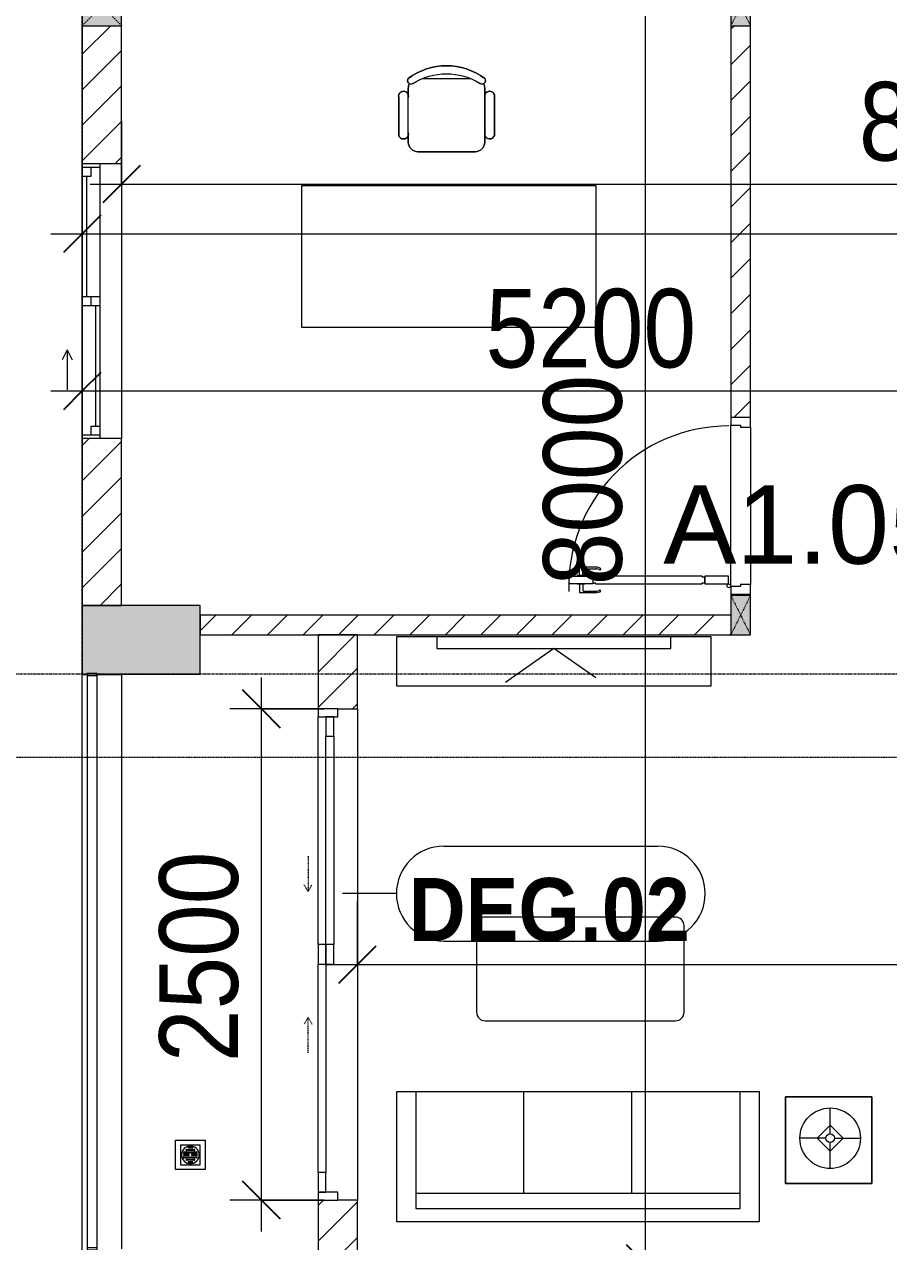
# Model space of a CAD drawing. Header units: millimetres. Extents: x 1591 to 239243, y -15958 to 82755.
# Drawn here: x 135357 to 139755, y 70149 to 76344 of the extents above; entities that cross this region are included whole.
import ezdxf

# ---------------------------------------------------------------- set-up
doc = ezdxf.new("R2010")
doc.units = ezdxf.units.MM
for name, pattern in [('Dash Dot 3_16_', [7.9375, 4.7625, -1.5875, 0, -1.5875]), ('Dash_2_', [6, 3, -3]), ('Grid Line', [22.225, 12.7, -3.175, 3.175, -3.175])]:
    doc.linetypes.add(name, pattern=pattern)
for name, color, linetype, lineweight in [('0-1', 250, 'Continuous', 5), ('A-ANNO-DIMS', 211, 'Continuous', 9), ('A-ANNO-DIMS-160', 211, 'Continuous', 9), ('A-AREA-IDEN', 2, 'Continuous', 9), ('A-DETL-GENF-1', 9, 'Continuous', 9), ('A-DOOR', 31, 'Continuous', 9), ('A-DOOR-1', 254, 'Continuous', 9), ('A-DOOR-2', 9, 'Continuous', 9), ('A-DOOR-FRAM', 31, 'Continuous', 9), ('A-DOOR-HDLN', 31, 'Dash_2_', 9), ('A-DOOR-IDEN', 31, 'Continuous', 9), ('A-FLOR-2', 9, 'Continuous', 9), ('A-FLOR-HRAL', 11, 'Continuous', 9), ('A-GLAZ', 151, 'Continuous', 9), ('A-WALL', 113, 'Continuous', 9), ('A-WALL-1', 253, 'Continuous', 18), ('A-WALL-2', 9, 'Continuous', 9), ('A-WALL-3', 113, 'Continuous', 18), ('A-WALL-PATT-1', 10, 'Continuous', 9), ('A-WALL-PATT-2', 111, 'Continuous', 9), ('G-ANNO-SYMB-1', 111, 'Dash Dot 3_16_', 18), ('I-FURN', 30, 'Continuous', 9), ('I-FURN-1', 254, 'Continuous', 9), ('M-EQPM-1', 254, 'Continuous', 9), ('S-COLS', 52, 'Continuous', 9), ('S-COLS-1', 52, 'Continuous', 5), ('S-COLS-2', 250, 'Continuous', 18), ('S-COLS-4', 254, 'Continuous', 9), ('S-COLS-5', 253, 'Continuous', 18), ('S-COLS-6', 52, 'Continuous', 18), ('S-COLS-HDLN', 52, 'Dash_2_', 9), ('S-COLS-HDLN-1', 9, 'Dash_2_', 9), ('S-GRID-1', 1, 'Grid Line', 9)]:
    doc.layers.add(name, color=color, linetype=linetype, lineweight=lineweight)
doc.styles.add('Arial_9', font='arial_0.ttf', dxfattribs={"height": 400})
doc.styles.add('Arial_B_4', font='arialbd_0.ttf', dxfattribs={"width": 0.9, "height": 320})
doc.styles.add('UTM Avo', font='UTM Avo.ttf', dxfattribs={"width": 0.9, "height": 400})
doc.dimstyles.new('1_Dim_chi_tiet_2_5', dxfattribs={"dimscale": 304.8, "dimtxt": 399.720379, "dimasz": 0.629921, "dimexe": 0.524934, "dimexo": 0.0625, "dimgap": 0.052493, "dimtad": 1, "dimdec": 0, "dimrnd": 5, "dimzin": 0, "dimdsep": 46, "dimtxsty": 'UTM Avo', "dimblk1": 'OBLIQUE', "dimblk2": 'OBLIQUE', "dimsah": 1, "dimcen": 0.09, "dimdle": 0.524934, "dimazin": 0, "dimtfac": 1, "dimtdec": 4, "dimtix": 1, "dimtmove": 0, "dimatfit": 3, "dimfxl": 1.049869, "dimfxlon": 1, "dimtvp": 1, "dimtolj": 1, "dimtzin": 0, "dimarcsym": 2})
doc.dimstyles.new('1_Dim_chi_tiet_2_5_1', dxfattribs={"dimscale": 304.8, "dimtxt": 399.720379, "dimasz": 0.629921, "dimexe": 0.524934, "dimexo": 0.0625, "dimgap": 0.052493, "dimtad": 1, "dimdec": 0, "dimrnd": 5, "dimzin": 0, "dimdsep": 46, "dimtxsty": 'UTM Avo', "dimblk1": 'OBLIQUE', "dimblk2": 'OBLIQUE', "dimsah": 1, "dimcen": 0.09, "dimdle": 0.524934, "dimazin": 0, "dimtfac": 1, "dimtdec": 4, "dimtix": 1, "dimtmove": 0, "dimatfit": 3, "dimfxl": 1.049869, "dimfxlon": 1, "dimtvp": 1, "dimtolj": 1, "dimtzin": 0, "dimarcsym": 2})
pattern_1 = [(45, (0, 0), (-90.50967, 90.50967), [])]
pattern_2 = [(45, (101998.83, 0), (-90.50967, 90.50967), [])]

# ---------------------------------------------------------------- blocks, each defined once
blk = doc.blocks.new('NCV_TKTC_KET CAU_rvt-1-TKCS_MB TẦNG 5')
at = {"layer": 'S-COLS-1'}
blk.add_hatch(color=256, dxfattribs=at).paths.add_polyline_path([(34252.6, 73036.9), (34252.6, 73386.9), (33652.6, 73386.9), (33652.6, 73036.9), (33677.6, 73036.9), (33677.6, 73040.3), (33727.6, 73040.3), (33727.6, 73036.9), (33852.6, 73036.9)])
at = {"layer": 'S-COLS-2'}
for p, q in [((33652.6, 73386.9), (33652.6, 73036.9)), ((34252.6, 73386.9), (33652.6, 73386.9)), ((34252.6, 73036.9), (34252.6, 73386.9)), ((33652.6, 73036.9), (33677.6, 73036.9)), ((33727.6, 73036.9), (34252.6, 73036.9))]:
    blk.add_line(p, q, dxfattribs=at)
blk = doc.blocks.new('DOOR_CW_01 CANH MO-PANEL KINH - DIW_01-900x2200-CỬA GỖ VÂN LAMINATE-553393-TKCS_MB TẦNG 5')
at = {"layer": 'A-DETL-GENF-1'}
for p, q in [((-397, 872), (-357, 872)), ((-397, 752), (-397, 872)), ((-357, 872), (-357, 752)), ((-442, 737), (-442, 816.5)), ((-399, 820.5), (-438, 820.5)), ((-399, 831.8), (-397, 831.8)), ((-399, 792.2), (-399, 831.8)), ((-397, 792.2), (-397, 831.8)), ((-357, 792.2), (-357, 831.8)), ((-355, 831.8), (-357, 831.8)), ((-355, 792.2), (-355, 831.8)), ((-355, 820.5), (-316, 820.5)), ((-312, 737), (-312, 816.5)), ((-434, 799.5), (-434, 737)), ((-399, 803.5), (-430, 803.5)), ((-397, 792.2), (-399, 792.2)), ((-357, 752), (-397, 752)), ((-363, 752), (-391, 752)), ((-391, 752), (-391, 738)), ((-363, 738), (-363, 752)), ((-357, 792.2), (-355, 792.2)), ((-355, 803.5), (-324, 803.5)), ((-320, 799.5), (-320, 737)), ((-433.9, 711.2), (-427.3, 715.8)), ((-397, 738), (-391, 738)), ((-397, 738), (-397, 196)), ((-357, 738), (-363, 738)), ((-357, 196), (-357, 738)), ((-320.1, 711.2), (-326.7, 715.8)), ((-397, 196), (-391, 196)), ((-391, 196), (-391, 182)), ((-357, 196), (-363, 196)), ((-363, 182), (-363, 196)), ((-357, 182), (-397, 182)), ((-397, 182), (-397, 62)), ((-391, 182), (-363, 182)), ((-357, 62), (-357, 182)), ((-397, 62), (-357, 62))]:
    blk.add_line(p, q, dxfattribs=at)
blk.add_circle((-407, 60), 10, dxfattribs=at)
for centre, radius, start, end in [((-407, 60), 814, 360, 92), ((-438, 816.5), 4, 90, 180), ((-316, 816.5), 4, 0, 90), ((-430, 799.5), 4, 90, 180), ((-324, 799.5), 4, 360, 90), ((-397, 737), 45, 180, 215), ((-397, 737), 37, 180, 215), ((-357, 737), 37, 325, 0), ((-357, 737), 45, 325, 0)]:
    blk.add_arc(centre, radius, start, end, dxfattribs=at)
at = {"layer": 'A-DOOR-2'}
for p, q in [((-410, 50), (-450, 50)), ((-450, 50), (-450, -50)), ((-410, 0), (-410, 50)), ((-400, 0), (-410, 0)), ((-407, 50), (-382, 50)), ((-400, -50), (-400, 0)), ((410, 0), (400, 0)), ((400, 0), (400, -50)), ((450, 50), (410, 50)), ((410, 50), (410, 0)), ((450, -50), (450, 50)), ((-450, -50), (-400, -50)), ((400, -50), (450, -50))]:
    blk.add_line(p, q, dxfattribs=at)
blk = doc.blocks.new('BAN LV A - BAN LV A_dwg_ban hoc2-348006-TKCS_MB TẦNG 5')
at = {"layer": 'I-FURN'}
for p, q in [((145.8, 437.4), (-145.8, 437.4)), ((-194.4, 388.8), (-194.4, 113.4)), ((194.4, 113.4), (194.4, 388.8)), ((-243, 354.4), (-243, 162)), ((194.4, 351.4), (194.4, 150.8)), ((243.7, 162), (243.7, 354.4)), ((-120.5, 64.8), (120.5, 64.8))]:
    blk.add_line(p, q, dxfattribs=at)
at = {"layer": 'I-FURN', "flags": 128}
blk.add_lwpolyline([(-737.8, 610.5), (-737.8, 1330.5), (-154.9, 1330.5), (762.2, 1330.5), (762.2, 610.5)], close=True, dxfattribs=at)
at = {"layer": 'I-FURN'}
for centre, radius, start, end in [((-145.8, 388.8), 48.6, 90, 180), ((145.8, 388.8), 48.6, 360, 90), ((-218.7, 347.3), 25.3, 343.7398, 163.7398), ((219.4, 347.3), 25.3, 16.2602, 170.70537), ((-218.7, 154.9), 25.3, 163.7398, 16.2602), ((219.4, 154.9), 25.3, 189.29463, 16.2602), ((-180.2, 75.4), 17.8, 57.97259, 216.69006), ((-145.8, 113.4), 48.6, 180, 207.58444), ((0, 324), 324, 233.1301, 306.8699), ((0, 359.3), 318.2, 237.57575, 302.42425), ((180.2, 75.4), 17.8, 323.30994, 122.02741), ((145.8, 113.4), 48.6, 332.41556, 0)]:
    blk.add_arc(centre, radius, start, end, dxfattribs=at)
blk = doc.blocks.new('BAN LV A - BAN LV A_dwg-348005-TKCS_MB TẦNG 5')
at = {"extrusion": (0, 0, -1), "zscale": -1, "rotation": 180}
blk.add_blockref('BAN LV A - BAN LV A_dwg_ban hoc2-348006-TKCS_MB TẦNG 5', (-729, 1383.7), dxfattribs=at)
blk = doc.blocks.new('BAN LV A - BAN LV A-348231-TKCS_MB TẦNG 5')
at = {"layer": 'I-FURN-1'}
for p, q in [((534.6, 1270.3), (534.6, 1235.9)), ((923.4, 1232.9), (923.4, 1270.3)), ((486, 1221.7), (486, 1029.3)), ((972.7, 1029.3), (972.7, 1221.7)), ((534.6, 1029.3), (534.6, 994.9)), ((923.4, 994.9), (923.4, 1032.3)), ((583.2, 946.3), (874.8, 946.3)), ((1491.2, 773.2), (-8.8, 773.2)), ((-8.8, 773.2), (-8.8, 53.2)), ((1491.2, 53.2), (1491.2, 773.2)), ((-8.8, 53.2), (1491.2, 53.2))]:
    blk.add_line(p, q, dxfattribs=at)
for centre, radius, start, end in [((729, 1059.7), 324, 53.1301, 126.8699), ((548.9, 1308.3), 17.8, 143.30994, 240.59603), ((909.2, 1308.3), 17.8, 299.40397, 36.69006), ((510.3, 1228.8), 25.3, 16.2602, 196.2602), ((583.2, 1270.3), 48.6, 152.41556, 180), ((874.8, 1270.3), 48.6, 360, 27.58444), ((948.4, 1228.8), 25.3, 343.7398, 170.70537), ((510.3, 1036.4), 25.3, 196.2602, 343.7398), ((583.2, 994.9), 48.6, 180, 270), ((874.8, 994.9), 48.6, 270, 360), ((948.4, 1036.4), 25.3, 189.29463, 343.7398)]:
    blk.add_arc(centre, radius, start, end, dxfattribs=at)
blk.add_blockref('BAN LV A - BAN LV A_dwg-348005-TKCS_MB TẦNG 5', (0, 0))
blk = doc.blocks.new('THU NUOC - THU NUOC-455054-TKCS_MB TẦNG 5')
at = {"layer": 'M-EQPM-1'}
for p, q in [((-66.3, -70.6), (-66.3, 79.4)), ((-66.3, 79.4), (83.7, 79.4)), ((83.7, 79.4), (83.7, -70.6)), ((58.7, 54.4), (-41.3, 54.4)), ((-41.3, 54.4), (-41.3, -45.6)), ((-23.3, 19.6), (40.9, 19.6)), ((40.9, 13.6), (-23.3, 13.6)), ((-23.3, 7.2), (0.7, 7.2)), ((0.7, 1.2), (-23.3, 1.2)), ((-11, 32.1), (28.5, 32.1)), ((28.5, 26.1), (-11, 26.1)), ((-1.1, 44.5), (18.5, 44.5)), ((18.5, 38.5), (-1.1, 38.5)), ((0.7, 7.2), (0.7, 1.2)), ((16.7, 1.2), (16.7, 7.2)), ((16.7, 7.2), (40.9, 7.2)), ((40.9, 1.2), (16.7, 1.2)), ((58.7, -45.6), (58.7, 54.4)), ((-41.3, -45.6), (58.7, -45.6)), ((-23.3, -4.8), (40.9, -4.8)), ((40.9, -10.8), (-23.3, -10.8)), ((-11, -17.3), (28.5, -17.3)), ((28.5, -23.3), (-11, -23.3)), ((-1.1, -29.6), (18.5, -29.6)), ((18.5, -35.6), (-1.1, -35.6)), ((83.7, -70.6), (-66.3, -70.6))]:
    blk.add_line(p, q, dxfattribs=at)
for centre, radius, start, end in [((8.7, 4.4), 45, 0, 180), ((8.7, 4.4), 45, 360, 180), ((8.7, 4.4), 45, 180, 0), ((8.7, 4.4), 45, 180, 360), ((-23.3, 16.6), 3, 90, 270), ((-23.3, 4.2), 3, 90, 270), ((-11, 29.1), 3, 90, 270), ((-1.1, 41.5), 3, 90, 270), ((18.5, 41.5), 3, 270, 90), ((28.5, 29.1), 3, 270, 90), ((40.9, 16.6), 3, 270, 90), ((40.9, 4.2), 3, 270, 90), ((-23.3, -7.8), 3, 90, 270), ((-11, -20.3), 3, 90, 270), ((-1.1, -32.6), 3, 90, 270), ((18.5, -32.6), 3, 270, 90), ((28.5, -20.3), 3, 270, 90), ((40.9, -7.8), 3, 270, 90)]:
    blk.add_arc(centre, radius, start, end, dxfattribs=at)
blk = doc.blocks.new('G1_SOF - BO TRU - 100x200-745959-TKCS_MB TẦNG 5')
at = {"layer": 'S-COLS'}
blk.add_hatch(color=256, dxfattribs=at).paths.add_polyline_path([(-50, 100), (-50, -100), (50, -100), (50, 100)])
at = {"layer": 'S-COLS-5'}
for p, q in [((50, 100), (-50, 100)), ((-50, 100), (-50, -100)), ((50, -100), (50, 100)), ((-50, -100), (50, -100))]:
    blk.add_line(p, q, dxfattribs=at)
at = {"layer": 'S-COLS-HDLN-1'}
for p, q in [((50, 100), (-50, -100)), ((-50, 100), (50, -100))]:
    blk.add_line(p, q, dxfattribs=at)
blk = doc.blocks.new('LOBBY_SOFA_1 - LOBBY_SOFA_1-901220-TKCS_MB TẦNG 5')
at = {"layer": 'I-FURN'}
for p, q in [((-2556, 0), (-2556, -660)), ((-708, 0), (-2556, 0)), ((-708, -660), (-708, 0)), ((-2457, -66), (-2457, -660)), ((-807, -66), (-2457, -66)), ((-807, -660), (-807, -66)), ((-807, -143), (-2457, -143)), ((-1907, -143), (-1907, -660)), ((-1357, -143), (-1357, -660)), ((-3128.2, -193.5), (-2688.2, -193.5)), ((-3128.2, -633.5), (-3128.2, -193.5)), ((-2688.2, -193.5), (-2688.2, -633.5)), ((-2915.4, -269), (-2915.4, -401)), ((-2915.4, -357), (-2981.4, -423)), ((-2849.4, -423), (-2915.4, -357)), ((-2937.4, -423), (-3069.4, -423)), ((-2981.4, -423), (-2915.4, -489)), ((-2915.4, -489), (-2849.4, -423)), ((-2893.4, -423), (-2761.4, -423)), ((-2915.4, -445), (-2915.4, -577)), ((-2688.2, -633.5), (-3128.2, -633.5)), ((-2556, -660), (-708, -660)), ((-1160.3, -1020.5), (-2128.3, -1020.5)), ((-2172.3, -1064.5), (-2172.3, -1504.5)), ((-1116.3, -1504.5), (-1116.3, -1064.5)), ((-2128.3, -1548.5), (-1160.3, -1548.5))]:
    blk.add_line(p, q, dxfattribs=at)
for radius in [154, 22]:
    blk.add_circle((-2915.4, -423), radius, dxfattribs=at)
for centre, start, end in [((-2128.3, -1064.5), 90, 180), ((-1160.3, -1064.5), 0, 90), ((-2128.3, -1504.5), 180, 270), ((-1160.3, -1504.5), 270, 0)]:
    blk.add_arc(centre, 44, start, end, dxfattribs=at)
at = {"layer": 'I-FURN-1'}
for p, q in [((-708, 0), (-2556, 0)), ((-2556, 0), (-2556, -660)), ((-708, -660), (-708, 0)), ((-2688.2, -193.5), (-3128.2, -193.5)), ((-3128.2, -193.5), (-3128.2, -633.5)), ((-2688.2, -633.5), (-2688.2, -193.5)), ((-3128.2, -633.5), (-2688.2, -633.5)), ((-2556, -660), (-708, -660)), ((-1160.3, -1020.5), (-2128.3, -1020.5)), ((-2172.3, -1064.5), (-2172.3, -1504.5)), ((-1116.3, -1504.5), (-1116.3, -1064.5)), ((-2128.3, -1548.5), (-1160.3, -1548.5))]:
    blk.add_line(p, q, dxfattribs=at)
for centre, start, end in [((-2128.3, -1064.5), 90, 180), ((-1160.3, -1064.5), 0, 90), ((-2128.3, -1504.5), 180, 270), ((-1160.3, -1504.5), 270, 0)]:
    blk.add_arc(centre, 44, start, end, dxfattribs=at)
blk = doc.blocks.new('RES_BAN AN - RES_BAN AN-901223-TKCS_MB TẦNG 5')
at = {"layer": 'I-FURN-1'}
for p, q in [((1600, 0), (0, 0)), ((0, 0), (0, -250)), ((1600, -250), (1600, 0)), ((0, -250), (1600, -250))]:
    blk.add_line(p, q, dxfattribs=at)
blk = doc.blocks.new('KE TIVI-2 - KE TIVI-2-885819-TKCS_MB TẦNG 5')
at = {"layer": 'I-FURN-1'}
for p, q in [((-595.6, 0), (-595.6, -60)), ((595.6, 0), (-595.6, 0)), ((-595.6, -60), (595.6, -60)), ((0, -60), (-245.7, -232.1)), ((213, -209.1), (0, -60)), ((595.6, -60), (595.6, 0))]:
    blk.add_line(p, q, dxfattribs=at)
blk = doc.blocks.new('NCV_TKTC_TANG 5_rvt-1-TKCS_MB TẦNG 5')
at = {"layer": 'A-WALL-PATT-1'}
h = blk.add_hatch(dxfattribs=at)
h.set_pattern_fill('FP_1', color=256, style=0, pattern_type=2)
h.set_pattern_definition(pattern_1)
h.paths.add_polyline_path([(36952.6, 73436.9), (37052.6, 73436.9), (37052.6, 73443.1), (36952.6, 73443.1)])
h.paths.add_polyline_path([(37052.6, 74343.1), (37052.6, 76336.9), (36952.6, 76336.9), (36952.6, 74343.1), (37002.6, 74343.1)])
h = blk.add_hatch(dxfattribs=at)
h.set_pattern_fill('FP_1', color=256, style=0, pattern_type=2)
h.set_pattern_definition(pattern_1)
h.paths.add_polyline_path([(35159.1, 73236.9), (36952.6, 73236.9), (36952.6, 73336.9), (34252.6, 73336.9), (34252.6, 73236.9), (35052.6, 73236.9)])
at = {"layer": 'A-FLOR-2'}
for p, q in [((36952.6, 73483.1), (36952.6, 74303.1)), ((37052.6, 74293.1), (37052.6, 73493.1)), ((35052.6, 72860.3), (35052.6, 70360.3))]:
    blk.add_line(p, q, dxfattribs=at)
at = {"layer": 'A-WALL-1'}
for p, q in [((36952.6, 76336.9), (36952.6, 74343.1)), ((37052.6, 74343.1), (37052.6, 76336.9)), ((36952.6, 73443.1), (36952.6, 73436.9)), ((37052.6, 73436.9), (37052.6, 73443.1)), ((36952.6, 73336.9), (34252.6, 73336.9)), ((34252.6, 73336.9), (34252.6, 73236.9)), ((34252.6, 73236.9), (36952.6, 73236.9))]:
    blk.add_line(p, q, dxfattribs=at)
at = {"layer": 'A-WALL-2'}
for p, q in [((36952.6, 73483.1), (36952.6, 74303.1)), ((37052.6, 74293.1), (37052.6, 73493.1))]:
    blk.add_line(p, q, dxfattribs=at)
at = {"layer": 'A-DOOR-1', "rotation": 89.9999999999992}
blk.add_blockref('DOOR_CW_01 CANH MO-PANEL KINH - DIW_01-900x2200-CỬA GỖ VÂN LAMINATE-553393-TKCS_MB TẦNG 5', (37002.6, 73893.1), dxfattribs=at)
at = {"layer": 'I-FURN-1'}
for name, p in [('BAN LV A - BAN LV A-348231-TKCS_MB TẦNG 5', (34776.9, 74749.2)), ('RES_BAN AN - RES_BAN AN-901223-TKCS_MB TẦNG 5', (35252.2, 73226.9)), ('KE TIVI-2 - KE TIVI-2-885819-TKCS_MB TẦNG 5', (36052.2, 73226.9))]:
    blk.add_blockref(name, p, dxfattribs=at)
at = {"layer": 'I-FURN-1', "rotation": 180}
blk.add_blockref('LOBBY_SOFA_1 - LOBBY_SOFA_1-901220-TKCS_MB TẦNG 5', (34542.6, 70251.9), dxfattribs=at)
at = {"layer": 'M-EQPM-1'}
blk.add_blockref('THU NUOC - THU NUOC-455054-TKCS_MB TẦNG 5', (34193.8, 70585.9), dxfattribs=at)
at = {"layer": 'S-COLS-4'}
for p in [(37002.6, 76436.9), (37002.6, 73336.9)]:
    blk.add_blockref('G1_SOF - BO TRU - 100x200-745959-TKCS_MB TẦNG 5', p, dxfattribs=at)
blk = doc.blocks.new('G1_SOF - BO TRU - 200x200-3055083-TKCS_MB TẦNG 5')
at = {"layer": 'S-COLS'}
blk.add_hatch(color=256, dxfattribs=at).paths.add_polyline_path([(100, -100), (100, 100), (-100, 100), (-100, -100), (8.4, -100)])
at = {"layer": 'S-COLS-6'}
for p, q in [((100, 100), (-100, 100)), ((-100, 100), (-100, -100)), ((100, -100), (100, 100)), ((-100, -100), (100, -100))]:
    blk.add_line(p, q, dxfattribs=at)
at = {"layer": 'S-COLS-HDLN'}
for p, q in [((100, 100), (-100, -100)), ((-100, 100), (100, -100))]:
    blk.add_line(p, q, dxfattribs=at)
blk = doc.blocks.new('1_FAMILY RVT - W01-WxH 1400x1400xmm-411185-TKCS_MB TẦNG 5')
at = {"layer": 'A-GLAZ'}
for p, q in [((-700, 103.81), (700, 103.81)), ((-700, -96.19), (-700, 103.81)), ((700, 103.81), (700, -96.19)), ((-700, -7.29), (-680.95, -7.29)), ((-680.95, -7.29), (-22.225, -7.29)), ((-680.95, -96.19), (-680.95, -7.29)), ((-636.5, -51.74), (-680.95, -51.74)), ((-636.5, -96.19), (-636.5, -51.74)), ((-22.225, -7.29), (22.225, -7.29)), ((-22.225, -7.29), (-22.225, -96.19)), ((22.225, -51.74), (-22.225, -51.74)), ((22.225, -7.29), (636.5, -7.29)), ((22.225, -96.19), (22.225, -7.29)), ((22.225, -29.515), (636.5, -29.515)), ((636.5, -7.29), (700, -7.29)), ((636.5, -51.74), (636.5, -7.29)), ((680.95, -51.74), (636.5, -51.74)), ((680.95, -96.19), (680.95, -7.29)), ((700, -96.19), (-700, -96.19)), ((-700, -96.19), (-636.5, -96.19)), ((-636.5, -73.965), (-22.225, -73.965)), ((-636.5, -96.19), (-22.225, -96.19)), ((-22.225, -96.19), (22.225, -96.19)), ((22.225, -96.19), (680.95, -96.19)), ((680.95, -96.19), (700, -96.19)), ((248.4, -172.39), (299.2, -146.99)), ((248.4, -172.39), (299.2, -197.79)), ((248.4, -172.39), (451.6, -172.39))]:
    blk.add_line(p, q, dxfattribs=at)
blk = doc.blocks.new('Railing - 50 x 10mm-1251311-TKCS_MB TẦNG 5')
at = {"layer": 'A-FLOR-HRAL'}
for p, q in [((25, 5), (-25, 5)), ((-25, 5), (-25, -5)), ((25, -5), (25, 5)), ((-25, -5), (25, -5))]:
    blk.add_line(p, q, dxfattribs=at)
blk = doc.blocks.new('Railing - Railing-3262578-TKCS_MB TẦNG 5')
at = {"layer": 'A-FLOR-HRAL'}
for p, q in [((33677.6, 73030.3), (33677.6, 70116.9)), ((33727.6, 70116.9), (33727.6, 73030.3))]:
    blk.add_line(p, q, dxfattribs=at)
for p in [(33702.6, 73035.3), (33702.6, 70111.9)]:
    blk.add_blockref('Railing - 50 x 10mm-1251311-TKCS_MB TẦNG 5', p)
blk = doc.blocks.new('DEG_02-DEG_03 - DEG_02-2500x2400mm-CỬA ĐI 02 CÁNH TRƯỢT-625766-TKCS_MB TẦNG 5')
at = {"layer": 'A-DOOR'}
for p, q in [((-1110, 100), (-1210, 100)), ((-1210, 100), (-1210, 60)), ((-1110, 60), (-1110, 100)), ((-1110, 100), (-50, 100)), ((50, 100), (-50, 100)), ((-50, 100), (-50, 60)), ((50, 60), (50, 100)), ((-1210, 60), (-1110, 60)), ((-50, 60), (-1110, 60)), ((50, 60), (-50, 60)), ((-50, 60), (-50, 20)), ((-50, 60), (50, 60)), ((-50, 20), (50, 20)), ((50, 20), (50, 60)), ((50, 60), (1110, 60)), ((1110, 20), (50, 20)), ((1210, 60), (1110, 60)), ((1110, 60), (1110, 20)), ((1110, 20), (1210, 20)), ((1210, 20), (1210, 60))]:
    blk.add_line(p, q, dxfattribs=at)
at = {"layer": 'A-DOOR-FRAM'}
for p, q in [((-1210, 100), (-1250, 100)), ((-1250, 100), (-1250, 0)), ((-1210, 0), (-1210, 100)), ((1250, 100), (1210, 100)), ((1210, 100), (1210, 0)), ((1250, 0), (1250, 100)), ((-1250, 0), (-1210, 0)), ((1210, 0), (1250, 0))]:
    blk.add_line(p, q, dxfattribs=at)
at = {"layer": 'A-DOOR-HDLN'}
for p, q in [((-500.4, 151.1), (-320.4, 151.1)), ((-320.4, 151.1), (-355, 171.1)), ((-320.4, 151.1), (-355, 131.1)), ((320.4, 151.1), (355, 171.1)), ((320.4, 151.1), (355, 131.1)), ((500.4, 151.1), (320.4, 151.1))]:
    blk.add_line(p, q, dxfattribs=at)
blk = doc.blocks.new('DIMBLOCK36-TKCS_MB TẦNG 5')
at = {"layer": 'A-ANNO-DIMS-160'}
for p, q in [((137051.4, 71878.5), (137051.4, 71398.5)), ((137051.4, 71558.5), (137051.4, 71878.5)), ((143851.5, 71878.5), (143851.5, 71398.5)), ((143851.5, 71558.5), (143851.5, 71878.5)), ((136891.4, 71558.5), (144011.5, 71558.5))]:
    blk.add_line(p, q, dxfattribs=at)
at = {"layer": 'A-ANNO-DIMS-160', "lineweight": 25}
for p, q in [((137051.4, 71558.5), (137147.4, 71654.5)), ((143851.5, 71558.5), (143947.5, 71654.5)), ((137051.4, 71558.5), (136955.4, 71462.5)), ((143851.5, 71558.5), (143755.5, 71462.5))]:
    blk.add_line(p, q, dxfattribs=at)
at = {"layer": 'A-ANNO-DIMS-160', "color": 0, "insert": (139903.7, 72078.1), "char_height": 400, "width": 1314.636, "attachment_point": 1, "line_spacing_factor": 1.110334, "style": 'UTM Avo'}
blk.add_mtext('6800', dxfattribs=at)
blk = doc.blocks.new('_Oblique')
at = {"color": 0, "linetype": 'ByBlock', "lineweight": -2}
blk.add_line((-0.5, -0.5), (0.5, 0.5), dxfattribs=at)
blk = doc.blocks.new('DIMBLOCK37-TKCS_MB TẦNG 5')
at = {"layer": 'A-ANNO-DIMS-160'}
for p, q in [((138516.2, 78196.9), (138516.2, 69876.9)), ((138836.2, 78036.9), (138356.2, 78036.9)), ((138516.2, 78036.9), (138836.2, 78036.9)), ((138836.2, 70036.9), (138356.2, 70036.9)), ((138516.2, 70036.9), (138836.2, 70036.9))]:
    blk.add_line(p, q, dxfattribs=at)
at = {"layer": 'A-ANNO-DIMS-160', "lineweight": 25}
for p, q in [((138516.2, 78036.9), (138420.2, 78132.9)), ((138516.2, 78036.9), (138612.2, 77940.9)), ((138516.2, 70036.9), (138420.2, 70132.9)), ((138516.2, 70036.9), (138612.2, 69940.9))]:
    blk.add_line(p, q, dxfattribs=at)
at = {"layer": 'A-ANNO-DIMS-160', "color": 0, "insert": (137996.6, 73489.2), "char_height": 400, "width": 1314.636, "attachment_point": 1, "rotation": 90, "line_spacing_factor": 1.110334, "style": 'UTM Avo'}
blk.add_mtext('8000', dxfattribs=at)
blk = doc.blocks.new('DIMBLOCK182-TKCS_MB TẦNG 5')
at = {"layer": 'A-ANNO-DIMS-160'}
for p, q in [((136562.8, 70200.3), (136562.8, 73020.3)), ((136882.8, 72860.3), (136402.8, 72860.3)), ((136562.8, 72860.3), (136882.8, 72860.3)), ((136882.8, 70360.3), (136402.8, 70360.3)), ((136562.8, 70360.3), (136882.8, 70360.3))]:
    blk.add_line(p, q, dxfattribs=at)
at = {"layer": 'A-ANNO-DIMS-160', "lineweight": 25}
for p, q in [((136562.8, 72860.3), (136466.8, 72956.3)), ((136562.8, 72860.3), (136658.8, 72764.3)), ((136562.8, 70360.3), (136466.8, 70456.3)), ((136562.8, 70360.3), (136658.8, 70264.3))]:
    blk.add_line(p, q, dxfattribs=at)
at = {"layer": 'A-ANNO-DIMS-160', "color": 0, "insert": (136043.1, 71062.5), "char_height": 400, "width": 1314.636, "attachment_point": 1, "rotation": 90, "line_spacing_factor": 1.110334, "style": 'UTM Avo'}
blk.add_mtext('2500', dxfattribs=at)
blk = doc.blocks.new('STN_Door Tag - STN_Door Tag-1788670-TKCS_MB TẦNG 5')
at = {"layer": 'A-DOOR-IDEN'}
for p, q in [((-3.37, 1.495), (3.431, 1.495)), ((-3.37, -1.524), (3.431, -1.524))]:
    blk.add_line(p, q, dxfattribs=at)
for centre, start, end in [((-3.37, -0.015), 90, 270), ((3.431, -0.015), 270, 90)]:
    blk.add_arc(centre, 1.509, start, end, dxfattribs=at)
blk = doc.blocks.new('DIMBLOCK231-TKCS_MB TẦNG 5')
at = {"layer": 'A-ANNO-DIMS-160'}
for p, q in [((135651.4, 75597.8), (135651.4, 75117.8)), ((135651.4, 75277.8), (135651.4, 75597.8)), ((156951.4, 75597.8), (156951.4, 75117.8)), ((156951.4, 75277.8), (156951.4, 75597.8)), ((135491.4, 75277.8), (157111.4, 75277.8))]:
    blk.add_line(p, q, dxfattribs=at)
at = {"layer": 'A-ANNO-DIMS-160', "lineweight": 25}
for p, q in [((135651.4, 75277.8), (135747.4, 75373.8)), ((156951.4, 75277.8), (157047.4, 75373.8)), ((135651.4, 75277.8), (135555.4, 75181.8)), ((156951.4, 75277.8), (156855.4, 75181.8))]:
    blk.add_line(p, q, dxfattribs=at)
at = {"layer": 'A-ANNO-DIMS-160', "color": 0, "insert": (145616.7, 75797.5), "char_height": 400, "width": 1643.295, "attachment_point": 1, "line_spacing_factor": 1.110334, "style": 'UTM Avo'}
blk.add_mtext('21300', dxfattribs=at)
blk = doc.blocks.new('DIMBLOCK232-TKCS_MB TẦNG 5')
at = {"layer": 'A-ANNO-DIMS-160'}
for p, q in [((135651.4, 74797.8), (135651.4, 74317.8)), ((135651.4, 74477.8), (135651.4, 74797.8)), ((140851.4, 74797.8), (140851.4, 74317.8)), ((140851.4, 74477.8), (140851.4, 74797.8)), ((135491.4, 74477.8), (140851.4, 74477.8))]:
    blk.add_line(p, q, dxfattribs=at)
at = {"layer": 'A-ANNO-DIMS-160', "lineweight": 25}
for p, q in [((135651.4, 74477.8), (135747.4, 74573.8)), ((140851.4, 74477.8), (140947.4, 74573.8)), ((135651.4, 74477.8), (135555.4, 74381.8)), ((140851.4, 74477.8), (140755.4, 74381.8))]:
    blk.add_line(p, q, dxfattribs=at)
at = {"layer": 'A-ANNO-DIMS-160', "color": 0, "insert": (137703.6, 74997.5), "char_height": 400, "width": 1314.636, "attachment_point": 1, "line_spacing_factor": 1.110334, "style": 'UTM Avo'}
blk.add_mtext('5200', dxfattribs=at)
blk = doc.blocks.new('DIMBLOCK310-TKCS_MB TẦNG 5')
at = {"layer": 'A-ANNO-DIMS-160'}
for p, q in [((135851.4, 75850.8), (135851.4, 75370.8)), ((135851.4, 75530.8), (135851.4, 75850.8)), ((144451.4, 75850.8), (144451.4, 75370.8)), ((144451.4, 75530.8), (144451.4, 75850.8)), ((135691.4, 75530.8), (144611.4, 75530.8))]:
    blk.add_line(p, q, dxfattribs=at)
at = {"layer": 'A-ANNO-DIMS-160', "lineweight": 25}
for p, q in [((135851.4, 75530.8), (135947.4, 75626.8)), ((144451.4, 75530.8), (144547.4, 75626.8)), ((135851.4, 75530.8), (135755.4, 75434.8)), ((144451.4, 75530.8), (144355.4, 75434.8))]:
    blk.add_line(p, q, dxfattribs=at)
at = {"layer": 'A-ANNO-DIMS-160', "color": 0, "insert": (139603.6, 76050.4), "char_height": 400, "width": 1314.636, "attachment_point": 1, "line_spacing_factor": 1.110334, "style": 'UTM Avo'}
blk.add_mtext('8600', dxfattribs=at)

msp = doc.modelspace()

# ---------------------------------------------------------------- hatches: boundary and pattern name
at = {"layer": 'A-WALL-PATT-2'}
h = msp.add_hatch(dxfattribs=at)
h.set_pattern_fill('FP_1', color=256, style=0, pattern_type=2)
h.set_pattern_definition(pattern_2)
h.paths.add_polyline_path([(135651.4, 73386.9), (135851.4, 73386.9), (135851.4, 74235.3), (135651.4, 74235.3)])
h.paths.add_polyline_path([(135651.4, 75635.3), (135851.4, 75635.3), (135851.4, 76336.9), (135651.4, 76336.9)])
h = msp.add_hatch(dxfattribs=at)
h.set_pattern_fill('FP_1', color=256, style=0, pattern_type=2)
h.set_pattern_definition(pattern_2)
h.paths.add_polyline_path([(136851.4, 70036.9), (137051.4, 70036.9), (137051.4, 70360.3), (136851.4, 70360.3), (136851.4, 70111.9)])
h.paths.add_polyline_path([(136951.4, 72860.3), (137051.4, 72860.3), (137051.4, 73236.9), (136851.4, 73236.9), (136851.4, 72860.3)])

# ---------------------------------------------------------------- linework, layer by layer
at = {"layer": 'A-DOOR-IDEN'}
msp.add_line((136974.9, 71921.6), (137249.7, 71921.6), dxfattribs=at)
at = {"layer": 'A-WALL'}
for p, q in [((135651.4, 70111.9), (135651.4, 73035.3)), ((135651.4, 73035.3), (135676.4, 73035.3)), ((135726.4, 73035.3), (135851.4, 73035.3)), ((135851.4, 73035.3), (135851.4, 70111.9)), ((137051.4, 72860.3), (137051.4, 70360.3)), ((136851.4, 71660.3), (136851.4, 72820.3))]:
    msp.add_line(p, q, dxfattribs=at)
at = {"layer": 'A-WALL-3'}
for p, q in [((135651.4, 76336.9), (135651.4, 75635.3)), ((135851.4, 75635.3), (135851.4, 76336.9)), ((135651.4, 74235.3), (135651.4, 73386.9)), ((135851.4, 73386.9), (135851.4, 74235.3)), ((135651.4, 73386.9), (135851.4, 73386.9)), ((137051.4, 73236.9), (136851.4, 73236.9)), ((136851.4, 73236.9), (136851.4, 72860.3)), ((137051.4, 72860.3), (137051.4, 73236.9)), ((136951.4, 72860.3), (137051.4, 72860.3)), ((136851.4, 70360.3), (136851.4, 70036.9)), ((137051.4, 70360.3), (136951.4, 70360.3)), ((137051.4, 70036.9), (137051.4, 70360.3))]:
    msp.add_line(p, q, dxfattribs=at)
at = {"layer": 'G-ANNO-SYMB-1'}
msp.add_line((130746.6, 72614.1), (236925.7, 72614.1), dxfattribs=at)
at = {"layer": 'S-GRID-1'}
for p, q in [((135651.4, 19118.3), (135651.4, 76659.6)), ((136410.9, 73036.9), (132410.9, 73036.9)), ((229978.4, 73036.9), (136410.9, 73036.9))]:
    msp.add_line(p, q, dxfattribs=at)

# ---------------------------------------------------------------- block references
at = {"layer": '0-1'}
for name in ['NCV_TKTC_KET CAU_rvt-1-TKCS_MB TẦNG 5', 'NCV_TKTC_TANG 5_rvt-1-TKCS_MB TẦNG 5']:
    msp.add_blockref(name, (101998.8, 0), dxfattribs=at)
at = {"layer": 'A-DOOR', "rotation": 89.9999999999999}
msp.add_blockref('DEG_02-DEG_03 - DEG_02-2500x2400mm-CỬA ĐI 02 CÁNH TRƯỢT-625766-TKCS_MB TẦNG 5', (136951.4, 71610.3), dxfattribs=at)
at = {"layer": 'A-DOOR-IDEN', "xscale": 159.9999999999999, "yscale": 159.9999999999999, "zscale": 159.9999999999999}
msp.add_blockref('STN_Door Tag - STN_Door Tag-1788670-TKCS_MB TẦNG 5', (138030.4, 71922.3), dxfattribs=at)
at = {"layer": 'A-FLOR-HRAL'}
msp.add_blockref('Railing - Railing-3262578-TKCS_MB TẦNG 5', (101998.8, 0), dxfattribs=at)
at = {"layer": 'A-GLAZ', "rotation": 269.9999999999999}
msp.add_blockref('1_FAMILY RVT - W01-WxH 1400x1400xmm-411185-TKCS_MB TẦNG 5', (135747.6, 74935.3), dxfattribs=at)
at = {"layer": 'S-COLS'}
msp.add_blockref('G1_SOF - BO TRU - 200x200-3055083-TKCS_MB TẦNG 5', (135751.4, 76436.9), dxfattribs=at)

# ---------------------------------------------------------------- texts
at = {"layer": 'A-AREA-IDEN', "insert": (139725.8, 73592.8), "char_height": 400, "width": 2233.6, "attachment_point": 8, "line_spacing_factor": 0.936439, "style": 'Arial_9'}
msp.add_mtext('\\pt8,16,24,32,40,48,56,64,72,80,88,96,104,112,120,128,136,144,152,160,168,176,184,192,200,208,216,224,232,240,248,256;A1.05.08', dxfattribs=at)
at = {"layer": 'A-DOOR-IDEN', "insert": (138027.1, 71836.9), "char_height": 320, "width": 1467.36, "attachment_point": 5, "line_spacing_factor": 0.936439, "style": 'Arial_B_4'}
msp.add_mtext('\\pt7.2,14.4,21.6,28.8,36,43.2,50.4,57.6,64.8,72,79.2,86.4,93.6,100.8,108,115.2,122.4,129.6,136.8,144,151.2,158.4,165.6,172.8,180,187.2,194.4,201.6,208.8,216,223.2,230.4;DEG.02', dxfattribs=at)

# ---------------------------------------------------------------- dimensions: what is measured, and where the dimension line sits
at = {"layer": 'A-ANNO-DIMS'}
for base, p1, p2, override, picture, middle in [((138516.2, 70036.9), (138836.2, 78036.9), (138836.2, 70036.9), {"dimpost": '<>', "dimfxl": 8000}, 'DIMBLOCK37-TKCS_MB TẦNG 5', (138293.2, 74036.9)), ((136562.8, 72860.3), (136882.8, 70360.3), (136882.8, 72860.3), {"dimpost": '<>', "dimfxl": 2500}, 'DIMBLOCK182-TKCS_MB TẦNG 5', (136339.8, 71610.3))]:
    dim = msp.add_linear_dim(base=base, p1=p1, p2=p2, angle=90, dimstyle='1_Dim_chi_tiet_2_5', override=override, dxfattribs=at)
    dim.commit()
    dim.dimension.update_dxf_attribs({"geometry": picture, "text_midpoint": middle})
for base, p1, p2, dimstyle, override, picture, middle in [((144451.4, 75530.8), (135851.4, 75850.8), (144451.4, 75850.8), '1_Dim_chi_tiet_2_5_1', {"dimpost": '<>', "dimfxl": 8600}, 'DIMBLOCK310-TKCS_MB TẦNG 5', (140151.4, 75753.8)), ((156951.4, 75277.8), (135651.4, 75597.8), (156951.4, 75597.8), '1_Dim_chi_tiet_2_5', {"dimpost": '<>', "dimfxl": 21300}, 'DIMBLOCK231-TKCS_MB TẦNG 5', (146301.4, 75500.8)), ((140851.4, 74477.8), (135651.4, 74797.8), (140851.4, 74797.8), '1_Dim_chi_tiet_2_5', {"dimpost": '<>', "dimfxl": 5200}, 'DIMBLOCK232-TKCS_MB TẦNG 5', (138251.4, 74700.8)), ((143851.5, 71558.5), (137051.4, 71878.5), (143851.5, 71878.5), '1_Dim_chi_tiet_2_5', {"dimpost": '<>', "dimfxl": 6800.071331}, 'DIMBLOCK36-TKCS_MB TẦNG 5', (140451.4, 71781.5))]:
    dim = msp.add_linear_dim(base=base, p1=p1, p2=p2, dimstyle=dimstyle, override=override, dxfattribs=at)
    dim.commit()
    dim.dimension.update_dxf_attribs({"geometry": picture, "text_midpoint": middle})

doc.saveas('drawing.dxf')
